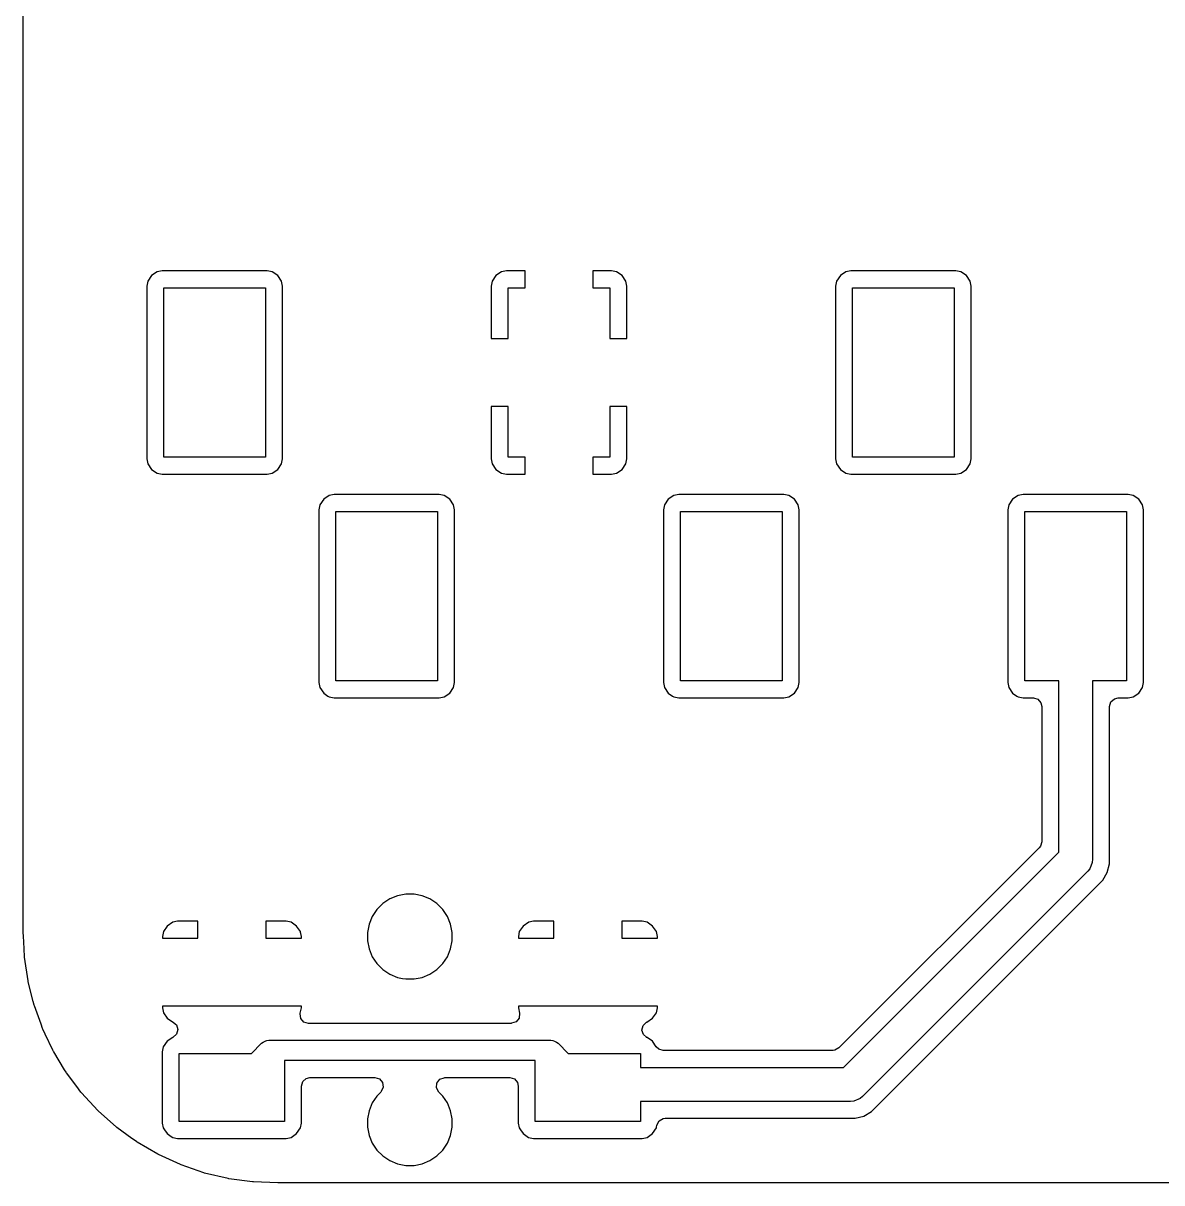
# Model space of a CAD drawing. Extents: x 186.6 to 250.7, y -128.5 to -94.2.
# Drawn here: x 186.6 to 203.39, y -128.45 to -111.35 of the extents above; entities that cross this region are included whole.
import ezdxf

# ---------------------------------------------------------------- set-up
doc = ezdxf.new("R2010")
doc.units = 0
doc.layers.add('BLACK', color=7, linetype='CONTINUOUS')

msp = doc.modelspace()

# ---------------------------------------------------------------- linework, layer by layer
at = {"layer": 'BLACK', "linetype": 'CONTINUOUS'}
for p, q in [((186.598725, -115.225321), (186.599802, -107.068995)), ((188.489399, -115.069399), (188.434033, -115.15226)), ((188.57226, -115.014033), (188.489399, -115.069399)), ((188.572264, -115.014032), (188.57226, -115.014033)), ((188.645323, -114.9995), (188.572264, -115.014032)), ((188.645326, -114.9995), (188.645323, -114.9995)), ((190.194674, -114.9995), (188.645326, -114.9995)), ((190.194677, -114.9995), (190.194674, -114.9995)), ((190.267735, -115.014032), (190.194677, -114.9995)), ((190.267739, -115.014033), (190.267735, -115.014032)), ((190.26774, -115.014034), (190.267739, -115.014033)), ((190.350601, -115.069399), (190.26774, -115.014034)), ((190.405966, -115.15226), (190.350601, -115.069399)), ((193.56976, -115.06976), (193.514505, -115.152455)), ((193.652455, -115.014505), (193.56976, -115.06976)), ((193.652459, -115.014503), (193.652455, -115.014505)), ((193.725373, -115), (193.652459, -115.014503)), ((194, -115), (193.725373, -115)), ((194, -115.25), (194, -115)), ((195.274627, -115), (195, -115)), ((195, -115), (195, -115.25)), ((195.34754, -115.014503), (195.274627, -115)), ((195.347544, -115.014505), (195.34754, -115.014503)), ((195.430239, -115.06976), (195.347544, -115.014505)), ((195.485494, -115.152455), (195.430239, -115.06976)), ((198.649399, -115.069399), (198.594033, -115.15226)), ((198.73226, -115.014033), (198.649399, -115.069399)), ((198.732264, -115.014032), (198.73226, -115.014033)), ((198.805323, -114.9995), (198.732264, -115.014032)), ((198.805326, -114.9995), (198.805323, -114.9995)), ((200.354674, -114.9995), (198.805326, -114.9995)), ((200.354677, -114.9995), (200.354674, -114.9995)), ((200.427735, -115.014032), (200.354677, -114.9995)), ((200.427739, -115.014033), (200.427735, -115.014032)), ((200.42774, -115.014034), (200.427739, -115.014033)), ((200.510601, -115.069399), (200.42774, -115.014034)), ((200.565966, -115.15226), (200.510601, -115.069399)), ((186.598289, -118.525321), (186.598725, -115.225321)), ((188.434032, -115.152264), (188.4195, -115.225321)), ((188.4195, -115.225321), (188.4195, -117.774678)), ((188.434033, -115.15226), (188.434032, -115.152264)), ((188.67, -117.75), (188.67, -115.25)), ((188.67, -115.25), (190.17, -115.25)), ((190.17, -115.25), (190.17, -117.75)), ((190.405967, -115.152264), (190.405966, -115.15226)), ((190.420499, -115.225321), (190.405967, -115.152264)), ((190.4205, -115.225323), (190.420499, -115.225321)), ((190.4205, -115.225326), (190.4205, -115.225323)), ((190.4205, -115.225371), (190.4205, -115.225326)), ((190.4205, -117.774628), (190.4205, -115.225371)), ((193.514503, -115.152459), (193.5, -115.225371)), ((193.5, -115.225371), (193.5, -116)), ((193.514505, -115.152455), (193.514503, -115.152459)), ((193.75, -116), (193.75, -115.25)), ((193.75, -115.25), (194, -115.25)), ((195, -115.25), (195.25, -115.25)), ((195.25, -115.25), (195.25, -116)), ((195.485496, -115.152459), (195.485494, -115.152455)), ((195.49999, -115.225321), (195.485496, -115.152459)), ((195.5, -115.225372), (195.49999, -115.225321)), ((195.5, -116), (195.5, -115.225372)), ((198.594032, -115.152264), (198.5795, -115.225321)), ((198.5795, -115.225321), (198.5795, -117.774678)), ((198.594033, -115.15226), (198.594032, -115.152264)), ((198.83, -117.75), (198.83, -115.25)), ((198.83, -115.25), (200.33, -115.25)), ((200.33, -115.25), (200.33, -117.75)), ((200.565967, -115.152264), (200.565966, -115.15226)), ((200.580499, -115.225321), (200.565967, -115.152264)), ((200.5805, -115.225323), (200.580499, -115.225321)), ((200.5805, -115.225326), (200.5805, -115.225323)), ((200.5805, -117.774674), (200.5805, -115.225326)), ((193.5, -116), (193.75, -116)), ((195.25, -116), (195.5, -116)), ((193.75, -117), (193.5, -117)), ((193.5, -117), (193.5, -117.774628)), ((193.75, -117.75), (193.75, -117)), ((195.5, -117), (195.25, -117)), ((195.25, -117), (195.25, -117.75)), ((195.5, -117.774626), (195.5, -117)), ((188.4195, -117.774678), (188.434032, -117.847735)), ((190.17, -117.75), (188.67, -117.75)), ((190.405966, -117.84774), (190.4205, -117.774674)), ((190.4205, -117.774674), (190.4205, -117.774628)), ((193.5, -117.774628), (193.514503, -117.84754)), ((194, -117.75), (193.75, -117.75)), ((194, -118), (194, -117.75)), ((195.25, -117.75), (195, -117.75)), ((195, -117.75), (195, -118)), ((195.485496, -117.84754), (195.499999, -117.774628)), ((195.499999, -117.774628), (195.5, -117.774626)), ((198.5795, -117.774678), (198.594032, -117.847735)), ((200.33, -117.75), (198.83, -117.75)), ((200.565966, -117.84774), (200.5805, -117.774674)), ((188.434032, -117.847735), (188.434033, -117.847739)), ((188.434033, -117.847739), (188.434034, -117.84774)), ((188.434034, -117.84774), (188.489399, -117.930601)), ((188.489399, -117.930601), (188.571554, -117.985494)), ((188.571554, -117.985494), (188.57226, -117.985966)), ((188.57226, -117.985966), (188.572264, -117.985967)), ((188.572264, -117.985967), (188.645321, -118.000499)), ((188.645321, -118.000499), (188.645324, -118.0005)), ((188.645324, -118.0005), (188.645326, -118.0005)), ((188.645326, -118.0005), (190.194676, -118.0005)), ((190.194676, -118.0005), (190.194677, -118.000499)), ((190.194677, -118.000499), (190.26774, -117.985966)), ((190.26774, -117.985966), (190.350601, -117.930601)), ((190.350601, -117.930601), (190.405966, -117.84774)), ((193.514503, -117.84754), (193.514505, -117.847544)), ((193.514505, -117.847544), (193.56976, -117.930239)), ((193.56976, -117.930239), (193.652455, -117.985494)), ((193.652455, -117.985494), (193.652459, -117.985496)), ((193.652459, -117.985496), (193.725371, -117.999999)), ((193.725371, -117.999999), (193.725374, -118)), ((193.725374, -118), (194, -118)), ((195, -118), (195.274626, -118)), ((195.274626, -118), (195.274628, -117.999999)), ((195.274628, -117.999999), (195.34754, -117.985496)), ((195.34754, -117.985496), (195.347544, -117.985494)), ((195.347544, -117.985494), (195.430239, -117.930239)), ((195.430239, -117.930239), (195.485494, -117.847544)), ((195.485494, -117.847544), (195.485496, -117.84754)), ((198.594032, -117.847735), (198.594033, -117.847739)), ((198.594033, -117.847739), (198.594034, -117.84774)), ((198.594034, -117.84774), (198.649399, -117.930601)), ((198.649399, -117.930601), (198.731554, -117.985494)), ((198.731554, -117.985494), (198.73226, -117.985966)), ((198.73226, -117.985966), (198.732264, -117.985967)), ((198.732264, -117.985967), (198.805321, -118.000499)), ((198.805321, -118.000499), (198.805324, -118.0005)), ((198.805324, -118.0005), (198.805326, -118.0005)), ((198.805326, -118.0005), (200.354676, -118.0005)), ((200.354676, -118.0005), (200.354677, -118.000499)), ((200.354677, -118.000499), (200.42774, -117.985966)), ((200.42774, -117.985966), (200.510601, -117.930601)), ((200.510601, -117.930601), (200.565966, -117.84774)), ((191.11226, -118.314033), (191.029399, -118.369399)), ((191.112264, -118.314032), (191.11226, -118.314033)), ((191.185323, -118.2995), (191.112264, -118.314032)), ((191.185326, -118.2995), (191.185323, -118.2995)), ((192.734674, -118.2995), (191.185326, -118.2995)), ((192.734677, -118.2995), (192.734674, -118.2995)), ((192.807735, -118.314032), (192.734677, -118.2995)), ((192.807739, -118.314033), (192.807735, -118.314032)), ((192.80774, -118.314034), (192.807739, -118.314033)), ((192.890601, -118.369399), (192.80774, -118.314034)), ((196.19226, -118.314033), (196.109399, -118.369399)), ((196.192264, -118.314032), (196.19226, -118.314033)), ((196.265323, -118.2995), (196.192264, -118.314032)), ((196.265326, -118.2995), (196.265323, -118.2995)), ((197.814674, -118.2995), (196.265326, -118.2995)), ((197.814677, -118.2995), (197.814674, -118.2995)), ((197.887735, -118.314032), (197.814677, -118.2995)), ((197.887739, -118.314033), (197.887735, -118.314032)), ((197.88774, -118.314034), (197.887739, -118.314033)), ((197.970601, -118.369399), (197.88774, -118.314034)), ((201.27226, -118.314033), (201.189399, -118.369399)), ((201.272264, -118.314032), (201.27226, -118.314033)), ((201.345323, -118.2995), (201.272264, -118.314032)), ((201.345326, -118.2995), (201.345323, -118.2995)), ((202.894674, -118.2995), (201.345326, -118.2995)), ((202.894677, -118.2995), (202.894674, -118.2995)), ((202.967735, -118.314032), (202.894677, -118.2995)), ((202.967739, -118.314033), (202.967735, -118.314032)), ((202.96774, -118.314034), (202.967739, -118.314033)), ((203.050601, -118.369399), (202.96774, -118.314034)), ((190.974032, -118.452264), (190.9595, -118.525321)), ((190.974033, -118.45226), (190.974032, -118.452264)), ((191.029399, -118.369399), (190.974033, -118.45226)), ((192.945966, -118.45226), (192.890601, -118.369399)), ((192.945967, -118.452264), (192.945966, -118.45226)), ((192.960499, -118.525321), (192.945967, -118.452264)), ((196.054032, -118.452264), (196.0395, -118.525321)), ((196.054033, -118.45226), (196.054032, -118.452264)), ((196.109399, -118.369399), (196.054033, -118.45226)), ((198.025966, -118.45226), (197.970601, -118.369399)), ((198.025967, -118.452264), (198.025966, -118.45226)), ((198.040499, -118.525321), (198.025967, -118.452264)), ((201.134032, -118.452264), (201.1195, -118.525321)), ((201.134033, -118.45226), (201.134032, -118.452264)), ((201.189399, -118.369399), (201.134033, -118.45226)), ((203.105966, -118.45226), (203.050601, -118.369399)), ((203.105967, -118.452264), (203.105966, -118.45226)), ((203.120499, -118.525321), (203.105967, -118.452264)), ((186.597467, -124.74933), (186.598289, -118.525321)), ((190.9595, -118.525321), (190.9595, -121.074678)), ((191.21, -121.05), (191.21, -118.55)), ((191.21, -118.55), (192.71, -118.55)), ((192.71, -118.55), (192.71, -121.05)), ((192.9605, -118.525323), (192.960499, -118.525321)), ((192.9605, -118.525326), (192.9605, -118.525323)), ((192.9605, -121.074674), (192.9605, -118.525326)), ((196.0395, -118.525321), (196.0395, -121.074678)), ((196.29, -121.05), (196.29, -118.55)), ((196.29, -118.55), (197.79, -118.55)), ((197.79, -118.55), (197.79, -121.05)), ((198.0405, -118.525323), (198.040499, -118.525321)), ((198.0405, -118.525326), (198.0405, -118.525323)), ((198.0405, -121.074674), (198.0405, -118.525326)), ((201.1195, -118.525321), (201.1195, -121.074678)), ((201.37, -121.05), (201.37, -118.55)), ((201.37, -118.55), (202.87, -118.55)), ((202.87, -118.55), (202.87, -121.05)), ((203.1205, -118.525323), (203.120499, -118.525321)), ((203.1205, -118.525326), (203.1205, -118.525323)), ((203.1205, -118.525371), (203.1205, -118.525326)), ((203.1205, -121.074628), (203.1205, -118.525371)), ((190.9595, -121.074678), (190.974032, -121.147735)), ((192.71, -121.05), (191.21, -121.05)), ((192.945966, -121.14774), (192.9605, -121.074674)), ((196.0395, -121.074678), (196.054032, -121.147735)), ((197.79, -121.05), (196.29, -121.05)), ((198.025966, -121.14774), (198.0405, -121.074674)), ((201.1195, -121.074678), (201.134032, -121.147735)), ((201.87, -121.05), (201.37, -121.05)), ((201.87, -123.576446), (201.87, -121.05)), ((202.87, -121.05), (202.37, -121.05)), ((202.37, -121.05), (202.37, -123.68)), ((203.105966, -121.14774), (203.1205, -121.074674)), ((203.1205, -121.074674), (203.1205, -121.074628)), ((190.974032, -121.147735), (190.974033, -121.147739)), ((190.974033, -121.147739), (190.974034, -121.14774)), ((190.974034, -121.14774), (191.029399, -121.230601)), ((191.029399, -121.230601), (191.092277, -121.272614)), ((192.80774, -121.285966), (192.890601, -121.230601)), ((192.890601, -121.230601), (192.945966, -121.14774)), ((196.054032, -121.147735), (196.054033, -121.147739)), ((196.054033, -121.147739), (196.054034, -121.14774)), ((196.054034, -121.14774), (196.109399, -121.230601)), ((196.109399, -121.230601), (196.172277, -121.272614)), ((197.88774, -121.285966), (197.970601, -121.230601)), ((197.970601, -121.230601), (198.025966, -121.14774)), ((201.134032, -121.147735), (201.134033, -121.147739)), ((201.134033, -121.147739), (201.134034, -121.14774)), ((201.134034, -121.14774), (201.189399, -121.230601)), ((201.189399, -121.230601), (201.252277, -121.272614)), ((202.96774, -121.285966), (203.050601, -121.230601)), ((203.050601, -121.230601), (203.105966, -121.14774)), ((191.092277, -121.272614), (191.11226, -121.285966)), ((191.11226, -121.285966), (191.112264, -121.285967)), ((191.112264, -121.285967), (191.185321, -121.300499)), ((191.185321, -121.300499), (191.185324, -121.3005)), ((191.185324, -121.3005), (191.185326, -121.3005)), ((191.185326, -121.3005), (192.734676, -121.3005)), ((192.734676, -121.3005), (192.734677, -121.300499)), ((192.734677, -121.300499), (192.80774, -121.285966)), ((196.172277, -121.272614), (196.19226, -121.285966)), ((196.19226, -121.285966), (196.192264, -121.285967)), ((196.192264, -121.285967), (196.265321, -121.300499)), ((196.265321, -121.300499), (196.265324, -121.3005)), ((196.265324, -121.3005), (196.265326, -121.3005)), ((196.265326, -121.3005), (197.814676, -121.3005)), ((197.814676, -121.3005), (197.814677, -121.300499)), ((197.814677, -121.300499), (197.88774, -121.285966)), ((201.252277, -121.272614), (201.27226, -121.285966)), ((201.27226, -121.285966), (201.272264, -121.285967)), ((201.272264, -121.285967), (201.345321, -121.300499)), ((201.345321, -121.300499), (201.345324, -121.3005)), ((201.345324, -121.3005), (201.345326, -121.3005)), ((201.345326, -121.3005), (201.4955, -121.3005)), ((201.4955, -121.3005), (201.562539, -121.320185)), ((201.562539, -121.320185), (201.608294, -121.372989)), ((201.608294, -121.372989), (201.6195, -121.4245)), ((201.6195, -121.4245), (201.6195, -123.421324)), ((202.6205, -121.4245), (202.640185, -121.357461)), ((202.6205, -123.614108), (202.6205, -121.4245)), ((202.640185, -121.357461), (202.692989, -121.311706)), ((202.692989, -121.311706), (202.7445, -121.3005)), ((202.7445, -121.3005), (202.894676, -121.3005)), ((202.894676, -121.3005), (202.894677, -121.300499)), ((202.894677, -121.300499), (202.96774, -121.285966)), ((201.6195, -123.421324), (201.599815, -123.488363)), ((201.583181, -123.509005), (198.629005, -126.463181)), ((198.696446, -126.75), (201.87, -123.576446)), ((201.599815, -123.488363), (201.583181, -123.509005)), ((202.6205, -123.745892), (202.6205, -123.614108)), ((202.327862, -123.818897), (202.296777, -123.856777)), ((202.327867, -123.818893), (202.327862, -123.818897)), ((202.365196, -123.728773), (202.327867, -123.818893)), ((202.37, -123.68), (202.365196, -123.728773)), ((202.586392, -123.873186), (202.6205, -123.745892)), ((202.296777, -123.856777), (198.976777, -127.176777)), ((201.672443, -124.835371), (202.5205, -123.987314)), ((202.5205, -123.987314), (202.586392, -123.873186)), ((192.003707, -124.265692), (191.901267, -124.334141)), ((192.003716, -124.265687), (192.003707, -124.265692)), ((192.117545, -124.218538), (192.003716, -124.265687)), ((192.117555, -124.218535), (192.117545, -124.218538)), ((192.238389, -124.1945), (192.117555, -124.218535)), ((192.238394, -124.1945), (192.238389, -124.1945)), ((192.361606, -124.1945), (192.238394, -124.1945)), ((192.36161, -124.1945), (192.361606, -124.1945)), ((192.482444, -124.218535), (192.36161, -124.1945)), ((192.482448, -124.218536), (192.482444, -124.218535)), ((192.482452, -124.218537), (192.482448, -124.218536)), ((192.482455, -124.218538), (192.482452, -124.218537)), ((192.596283, -124.265687), (192.482454, -124.218538)), ((192.482454, -124.218538), (192.482455, -124.218538)), ((192.596292, -124.265692), (192.596283, -124.265687)), ((192.698732, -124.334141), (192.596292, -124.265692)), ((191.814141, -124.421267), (191.745692, -124.523707)), ((191.814144, -124.421263), (191.814141, -124.421267)), ((191.901263, -124.334144), (191.814144, -124.421263)), ((191.901267, -124.334141), (191.901263, -124.334144)), ((192.698736, -124.334144), (192.698732, -124.334141)), ((192.785855, -124.421263), (192.698736, -124.334144)), ((192.785858, -124.421267), (192.785855, -124.421263)), ((192.854307, -124.523707), (192.785858, -124.421267)), ((188.71976, -124.66476), (188.664505, -124.747455)), ((188.802455, -124.609505), (188.71976, -124.66476)), ((188.802459, -124.609503), (188.802455, -124.609505)), ((188.875373, -124.595), (188.802459, -124.609503)), ((189.175, -124.595), (188.875373, -124.595)), ((189.175, -124.845), (189.175, -124.595)), ((190.474627, -124.595), (190.175, -124.595)), ((190.175, -124.595), (190.175, -124.845)), ((190.54754, -124.609503), (190.474627, -124.595)), ((190.547544, -124.609505), (190.54754, -124.609503)), ((190.630239, -124.66476), (190.547544, -124.609505)), ((190.685494, -124.747455), (190.630239, -124.66476)), ((191.698535, -124.637555), (191.6745, -124.758389)), ((191.698538, -124.637545), (191.698535, -124.637555)), ((191.745687, -124.523716), (191.698538, -124.637545)), ((191.745692, -124.523707), (191.745687, -124.523716)), ((192.85431, -124.523713), (192.854307, -124.523707)), ((192.854311, -124.523714), (192.85431, -124.523713)), ((192.901463, -124.637548), (192.854311, -124.523714)), ((192.9255, -124.758394), (192.901463, -124.637548)), ((193.96976, -124.66476), (193.914505, -124.747455)), ((194.052455, -124.609505), (193.96976, -124.66476)), ((194.052459, -124.609503), (194.052455, -124.609505)), ((194.125373, -124.595), (194.052459, -124.609503)), ((194.425, -124.595), (194.125373, -124.595)), ((194.425, -124.845), (194.425, -124.595)), ((195.724627, -124.595), (195.425, -124.595)), ((195.425, -124.595), (195.425, -124.845)), ((195.79754, -124.609503), (195.724627, -124.595)), ((195.797544, -124.609505), (195.79754, -124.609503)), ((195.880239, -124.66476), (195.797544, -124.609505)), ((195.935494, -124.747455), (195.880239, -124.66476)), ((186.597618, -124.755474), (186.597467, -124.74933)), ((186.600838, -124.820371), (186.597618, -124.755474)), ((186.604621, -124.89661), (186.600838, -124.820371)), ((188.664503, -124.747459), (188.65, -124.820371)), ((188.65, -124.820371), (188.65, -124.845)), ((188.65, -124.845), (189.175, -124.845)), ((188.664505, -124.747455), (188.664503, -124.747459)), ((190.175, -124.845), (190.7, -124.845)), ((190.685496, -124.747459), (190.685494, -124.747455)), ((190.68767, -124.758389), (190.685496, -124.747459)), ((190.691272, -124.776493), (190.68767, -124.758389)), ((190.699999, -124.820371), (190.691272, -124.776493)), ((190.7, -124.820373), (190.699999, -124.820371)), ((190.7, -124.845), (190.7, -124.820373)), ((191.6745, -124.758389), (191.6745, -124.88161)), ((192.9255, -124.820371), (192.9255, -124.758394)), ((192.9255, -124.881606), (192.9255, -124.820371)), ((193.914503, -124.747459), (193.9, -124.820371)), ((193.9, -124.820371), (193.9, -124.845)), ((193.9, -124.845), (194.425, -124.845)), ((193.914505, -124.747455), (193.914503, -124.747459)), ((195.425, -124.845), (195.95, -124.845)), ((195.935496, -124.747459), (195.935494, -124.747455)), ((195.949999, -124.820371), (195.935496, -124.747459)), ((195.95, -124.820373), (195.949999, -124.820371)), ((195.95, -124.845), (195.95, -124.820373)), ((199.972493, -126.535321), (201.672443, -124.835371)), ((186.615327, -125.112407), (186.604621, -124.89661)), ((191.6745, -124.88161), (191.698535, -125.002444)), ((191.698535, -125.002444), (191.698538, -125.002454)), ((191.698538, -125.002454), (191.745687, -125.116283)), ((192.854311, -125.116286), (192.901463, -125.002452)), ((192.901463, -125.002452), (192.9255, -124.881606)), ((186.616543, -125.124634), (186.615327, -125.112407)), ((186.669035, -125.475025), (186.616543, -125.124634)), ((191.745687, -125.116283), (191.745692, -125.116292)), ((191.745692, -125.116292), (191.814141, -125.218732)), ((192.785858, -125.218733), (192.854311, -125.116286)), ((191.814141, -125.218732), (191.814144, -125.218736)), ((191.814144, -125.218736), (191.901263, -125.305855)), ((191.901263, -125.305855), (191.901267, -125.305858)), ((191.901267, -125.305858), (192.003707, -125.374307)), ((192.596286, -125.374311), (192.698733, -125.305858)), ((192.698733, -125.305858), (192.785858, -125.218733)), ((186.671456, -125.487073), (186.669035, -125.475025)), ((186.74499, -125.77767), (186.671456, -125.487073)), ((192.003707, -125.374307), (192.003713, -125.37431)), ((192.003713, -125.37431), (192.003714, -125.374311)), ((192.003714, -125.374311), (192.117548, -125.421463)), ((192.117548, -125.421463), (192.192966, -125.436464)), ((192.192966, -125.436464), (192.238389, -125.445499)), ((192.238389, -125.445499), (192.238393, -125.4455)), ((192.238393, -125.4455), (192.238394, -125.4455)), ((192.238394, -125.4455), (192.361607, -125.4455)), ((192.361607, -125.4455), (192.361608, -125.445499)), ((192.361608, -125.445499), (192.482452, -125.421463)), ((192.482452, -125.421463), (192.596286, -125.374311)), ((186.758369, -125.83054), (186.74499, -125.77767)), ((186.761968, -125.842283), (186.758369, -125.83054)), ((186.860181, -126.113881), (186.761968, -125.842283)), ((190.7, -125.845), (188.65, -125.845)), ((188.65, -125.845), (188.65, -125.869628)), ((188.65, -125.869628), (188.664503, -125.94254)), ((190.683753, -125.951309), (190.699999, -125.869628)), ((190.699999, -125.869628), (190.7, -125.869626)), ((190.7, -125.869626), (190.7, -125.845)), ((195.95, -125.845), (193.9, -125.845)), ((193.9, -125.845), (193.9, -125.869628)), ((193.9, -125.869628), (193.916247, -125.951309)), ((195.935496, -125.94254), (195.949999, -125.869628)), ((195.949999, -125.869628), (195.95, -125.869626)), ((195.95, -125.869626), (195.95, -125.845)), ((188.664503, -125.94254), (188.664505, -125.942544)), ((188.664505, -125.942544), (188.71976, -126.025239)), ((188.71976, -126.025239), (188.81261, -126.08728)), ((190.682632, -125.957853), (190.683753, -125.951309)), ((190.692576, -126.027011), (190.682632, -125.957853)), ((190.738331, -126.079815), (190.692576, -126.027011)), ((193.91002, -126.020901), (193.867156, -126.076078)), ((193.916247, -125.951309), (193.91002, -126.020901)), ((195.797385, -126.0806), (195.880239, -126.025239)), ((195.880239, -126.025239), (195.935494, -125.942544)), ((195.935494, -125.942544), (195.935496, -125.94254)), ((186.88245, -126.175465), (186.860181, -126.113881)), ((186.887196, -126.1868), (186.88245, -126.175465)), ((186.921246, -126.257993), (186.887196, -126.1868)), ((188.81261, -126.08728), (188.811866, -126.088393)), ((188.811866, -126.088393), (188.856054, -126.124)), ((188.856054, -126.124), (188.878121, -126.190293)), ((188.878121, -126.190293), (188.860844, -126.257993)), ((190.80537, -126.0995), (190.738331, -126.079815)), ((193.79463, -126.0995), (190.80537, -126.0995)), ((193.801266, -126.099322), (193.79463, -126.0995)), ((193.867156, -126.076078), (193.801266, -126.099322)), ((195.721878, -126.19914), (195.739162, -126.131442)), ((195.743938, -126.265436), (195.721878, -126.19914)), ((195.739162, -126.131442), (195.790302, -126.083835)), ((195.790302, -126.083835), (195.797385, -126.0806)), ((187.035396, -126.496666), (186.921246, -126.257993)), ((188.719399, -126.364399), (188.664033, -126.44726)), ((188.80239, -126.308947), (188.719399, -126.364399)), ((188.809708, -126.305605), (188.80239, -126.308947)), ((188.860844, -126.257993), (188.809708, -126.305605)), ((190.113934, -126.393934), (190.136664, -126.375279)), ((190.136664, -126.375279), (190.174899, -126.359442)), ((190.174899, -126.359442), (190.190736, -126.352882)), ((190.190736, -126.352882), (190.22, -126.35)), ((190.22, -126.35), (194.38, -126.35)), ((194.38, -126.35), (194.409264, -126.352882)), ((194.409264, -126.352882), (194.431661, -126.362159)), ((194.431661, -126.362159), (194.463335, -126.375279)), ((194.463335, -126.375279), (194.486066, -126.393934)), ((195.788294, -126.301186), (195.743938, -126.265436)), ((195.787585, -126.302249), (195.788294, -126.301186)), ((195.797739, -126.309033), (195.787585, -126.302249)), ((195.79774, -126.309034), (195.797739, -126.309033)), ((195.880601, -126.364399), (195.79774, -126.309034)), ((195.934048, -126.44439), (195.880601, -126.364399)), ((187.040063, -126.506423), (187.035396, -126.496666)), ((187.045901, -126.517221), (187.040063, -126.506423)), ((187.047781, -126.520321), (187.045901, -126.517221)), ((187.208752, -126.785692), (187.047781, -126.520321)), ((188.664032, -126.447264), (188.6495, -126.520321)), ((188.6495, -126.520321), (188.6495, -127.569678)), ((188.664033, -126.44726), (188.664032, -126.447264)), ((188.9, -127.545), (188.9, -126.545)), ((188.9, -126.545), (189.962868, -126.545)), ((189.962868, -126.545), (190.113934, -126.393934)), ((194.486066, -126.393934), (194.637132, -126.545)), ((194.637132, -126.545), (195.7, -126.545)), ((195.7, -126.545), (195.7, -126.75)), ((195.970112, -126.479815), (195.934048, -126.44439)), ((196.037151, -126.4995), (195.970112, -126.479815)), ((198.541324, -126.4995), (196.037151, -126.4995)), ((198.567682, -126.496666), (198.541324, -126.4995)), ((198.629005, -126.463181), (198.567682, -126.496666)), ((199.107314, -127.4005), (199.972493, -126.535321)), ((194.15, -126.65), (190.45, -126.65)), ((190.45, -126.65), (190.45, -127.545)), ((194.15, -127.545), (194.15, -126.65)), ((187.229656, -126.820153), (187.208752, -126.785692)), ((187.236539, -126.830326), (187.229656, -126.820153)), ((187.387089, -127.030689), (187.236539, -126.830326)), ((195.7, -126.75), (198.696446, -126.75)), ((187.44937, -127.113577), (187.387089, -127.030689)), ((190.7005, -127.0245), (190.720185, -126.957461)), ((190.7005, -127.569674), (190.7005, -127.0245)), ((190.720185, -126.957461), (190.772989, -126.911706)), ((190.772989, -126.911706), (190.8245, -126.9005)), ((190.8245, -126.9005), (191.785546, -126.9005)), ((191.785546, -126.9005), (191.852585, -126.920185)), ((191.852585, -126.920185), (191.89834, -126.972989)), ((191.908284, -127.042147), (191.879259, -127.105703)), ((191.89834, -126.972989), (191.908284, -127.042147)), ((192.693288, -127.050858), (192.698272, -126.981166)), ((192.726773, -127.112181), (192.693288, -127.050858)), ((192.698272, -126.981166), (192.740144, -126.925233)), ((192.740144, -126.925233), (192.805608, -126.900816)), ((192.805608, -126.900816), (192.814454, -126.9005)), ((192.814454, -126.9005), (193.7755, -126.9005)), ((193.7755, -126.9005), (193.842539, -126.920185)), ((193.842539, -126.920185), (193.888294, -126.972989)), ((193.888294, -126.972989), (193.8995, -127.0245)), ((193.8995, -127.0245), (193.8995, -127.569678)), ((187.457229, -127.123023), (187.44937, -127.113577)), ((187.697048, -127.383818), (187.457229, -127.123023)), ((191.814141, -127.171267), (191.745692, -127.273707)), ((191.814144, -127.171263), (191.814141, -127.171267)), ((191.873227, -127.112181), (191.814144, -127.171263)), ((191.879259, -127.105703), (191.873227, -127.112181)), ((192.785855, -127.171263), (192.726773, -127.112181)), ((192.785858, -127.171267), (192.785855, -127.171263)), ((192.854307, -127.273707), (192.785858, -127.171267)), ((198.938893, -127.207867), (198.848773, -127.245196)), ((198.938897, -127.207862), (198.938893, -127.207867)), ((198.976777, -127.176777), (198.938897, -127.207862)), ((187.705803, -127.392439), (187.697048, -127.383818)), ((187.970255, -127.628214), (187.705803, -127.392439)), ((191.698535, -127.387555), (191.6745, -127.508389)), ((191.698538, -127.387545), (191.698535, -127.387555)), ((191.745687, -127.273716), (191.698538, -127.387545)), ((191.745692, -127.273707), (191.745687, -127.273716)), ((192.85431, -127.273713), (192.854307, -127.273707)), ((192.854311, -127.273714), (192.85431, -127.273713)), ((192.901463, -127.387548), (192.854311, -127.273714)), ((192.9255, -127.508394), (192.901463, -127.387548)), ((198.8, -127.25), (195.7, -127.25)), ((195.7, -127.25), (195.7, -127.545)), ((198.848773, -127.245196), (198.8, -127.25)), ((198.993186, -127.466392), (199.107314, -127.4005)), ((188.6495, -127.569678), (188.664032, -127.642735)), ((190.45, -127.545), (188.9, -127.545)), ((190.685966, -127.64274), (190.7005, -127.569674)), ((191.6745, -127.508389), (191.6745, -127.63161)), ((192.9255, -127.631606), (192.9255, -127.508394)), ((193.8995, -127.569678), (193.914032, -127.642735)), ((195.7, -127.545), (194.15, -127.545)), ((195.944407, -127.600308), (195.976792, -127.538397)), ((195.976792, -127.538397), (196.037508, -127.503823)), ((196.037508, -127.503823), (196.066024, -127.5005)), ((196.066024, -127.5005), (198.86589, -127.5005)), ((198.86589, -127.5005), (198.865892, -127.5005)), ((198.865892, -127.5005), (198.993186, -127.466392)), ((187.979809, -127.635919), (187.970255, -127.628214)), ((188.19978, -127.795966), (187.979809, -127.635919)), ((188.664032, -127.642735), (188.664033, -127.642739)), ((188.664033, -127.642739), (188.682405, -127.670235)), ((188.682405, -127.670235), (188.719399, -127.725601)), ((188.719399, -127.725601), (188.782023, -127.767444)), ((190.54774, -127.780966), (190.630601, -127.725601)), ((190.630601, -127.725601), (190.685966, -127.64274)), ((191.6745, -127.63161), (191.698535, -127.752444)), ((191.698535, -127.752444), (191.698538, -127.752454)), ((191.698538, -127.752454), (191.745687, -127.866283)), ((192.854311, -127.866286), (192.901463, -127.752452)), ((192.901463, -127.752452), (192.9255, -127.631606)), ((193.914032, -127.642735), (193.914033, -127.642739)), ((193.914033, -127.642739), (193.932405, -127.670235)), ((193.932405, -127.670235), (193.969399, -127.725601)), ((193.969399, -127.725601), (194.032023, -127.767444)), ((195.79774, -127.780966), (195.880601, -127.725601)), ((195.880601, -127.725601), (195.935966, -127.64274)), ((195.935966, -127.64274), (195.938181, -127.631606)), ((195.938181, -127.631606), (195.944407, -127.600308)), ((188.266314, -127.844375), (188.19978, -127.795966)), ((188.276597, -127.851103), (188.266314, -127.844375)), ((188.582306, -128.030166), (188.276597, -127.851103)), ((188.782023, -127.767444), (188.80226, -127.780966)), ((188.80226, -127.780966), (188.802264, -127.780967)), ((188.802264, -127.780967), (188.875321, -127.795499)), ((188.875321, -127.795499), (188.875324, -127.7955)), ((188.875324, -127.7955), (188.875326, -127.7955)), ((188.875326, -127.7955), (190.474676, -127.7955)), ((190.474676, -127.7955), (190.474677, -127.795499)), ((190.474677, -127.795499), (190.54774, -127.780966)), ((191.745687, -127.866283), (191.745692, -127.866292)), ((191.745692, -127.866292), (191.814141, -127.968732)), ((192.785858, -127.968733), (192.854311, -127.866286)), ((194.032023, -127.767444), (194.05226, -127.780966)), ((194.05226, -127.780966), (194.052264, -127.780967)), ((194.052264, -127.780967), (194.125321, -127.795499)), ((194.125321, -127.795499), (194.125324, -127.7955)), ((194.125324, -127.7955), (194.125326, -127.7955)), ((194.125326, -127.7955), (195.724676, -127.7955)), ((195.724676, -127.7955), (195.724677, -127.795499)), ((195.724677, -127.795499), (195.79774, -127.780966)), ((188.593203, -128.035843), (188.582306, -128.030166)), ((188.915137, -128.183772), (188.593203, -128.035843)), ((191.814141, -127.968732), (191.814144, -127.968736)), ((191.814144, -127.968736), (191.901263, -128.055855)), ((191.901263, -128.055855), (191.901267, -128.055858)), ((191.901267, -128.055858), (192.003707, -128.124307)), ((192.596286, -128.124311), (192.698733, -128.055858)), ((192.698733, -128.055858), (192.785858, -127.968733)), ((188.926543, -128.188343), (188.915137, -128.183772)), ((189.261538, -128.303682), (188.926543, -128.188343)), ((192.003707, -128.124307), (192.003713, -128.12431)), ((192.003713, -128.12431), (192.003714, -128.124311)), ((192.003714, -128.124311), (192.117548, -128.171463)), ((192.117548, -128.171463), (192.238389, -128.195499)), ((192.238389, -128.195499), (192.238393, -128.1955)), ((192.238393, -128.1955), (192.238394, -128.1955)), ((192.238394, -128.1955), (192.361607, -128.1955)), ((192.361607, -128.1955), (192.361608, -128.195499)), ((192.361608, -128.195499), (192.482452, -128.171463)), ((192.482452, -128.171463), (192.596286, -128.124311)), ((189.27334, -128.307102), (189.261538, -128.303682)), ((189.618104, -128.38872), (189.27334, -128.307102)), ((189.630188, -128.390955), (189.618104, -128.38872)), ((189.98134, -128.438049), (189.630188, -128.390955)), ((189.993585, -128.439077), (189.98134, -128.438049)), ((190.350767, -128.45129), (189.993585, -128.439077)), ((190.354826, -128.451327), (190.350767, -128.45129)), ((190.354943, -128.451362), (190.354826, -128.451327)), ((190.355936, -128.451362), (190.354943, -128.451362)), ((190.419708, -128.450381), (190.355936, -128.451362)), ((190.423744, -128.451396), (190.419708, -128.450381)), ((190.435619, -128.451402), (190.423744, -128.451396)), ((190.435688, -128.451402), (190.435619, -128.451402)), ((209.219138, -128.450135), (190.435688, -128.451402))]:
    msp.add_line(p, q, dxfattribs=at)

doc.saveas('drawing.dxf')
